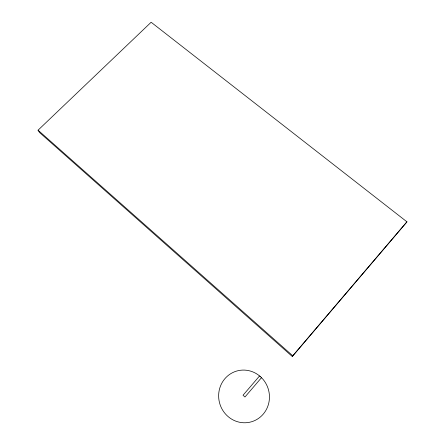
<?xml version="1.0" encoding="UTF-8"?>
<svg xmlns="http://www.w3.org/2000/svg" width="445" height="445" viewBox="0 0 445 445"><rect width="100%" height="100%" fill="white"/><g stroke="black" fill="none" stroke-linecap="round" stroke-linejoin="round"><path stroke-width="0.67" d="M292.259 356.473L406.953 221.833L151.139 22.25L38.048 130.19L39.527 132.482L292.259 356.473L406.953 221.833M261.465 377.71L244.956 397.001L243.037 395.227L259.552 375.969M38.048 130.19L292.866 355.883M260.559 376.776L257.922 374.668A26.427 25.332 74.5 0 0 218.89 392.156A26.427 25.332 74.5 0 0 251.464 421.793A26.427 25.332 74.5 0 0 262.923 379.218L260.559 376.776"/></g></svg>
